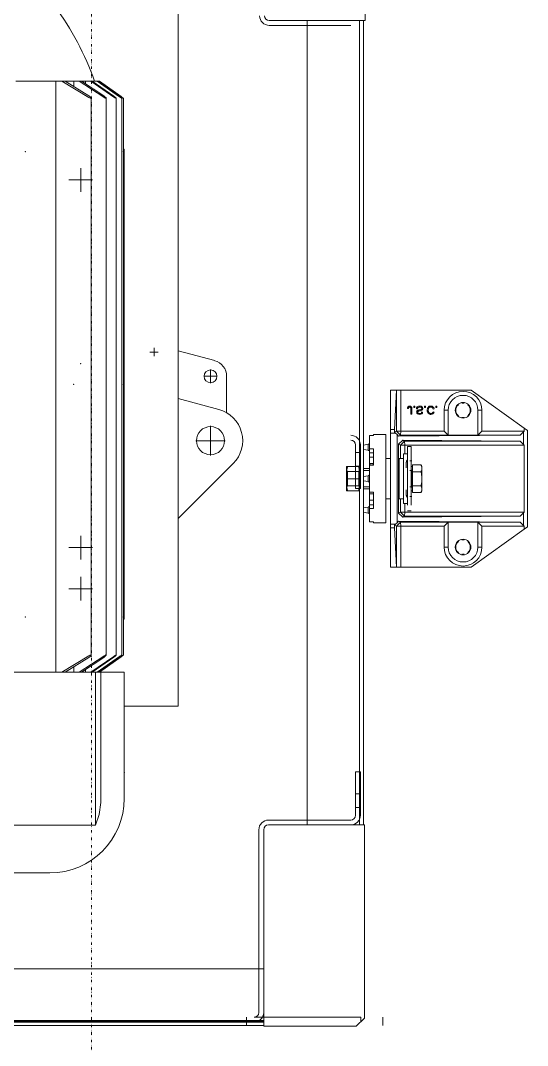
# Model space of a CAD drawing. Extents: x -181672 to 290600, y -29000 to 395522.
# Drawn here: x 8912 to 9541, y 39800 to 41073 of the extents above; entities that cross this region are included whole.
import ezdxf

# ---------------------------------------------------------------- set-up
doc = ezdxf.new("R2010")
doc.units = 0
doc.header["$LTSCALE"] = 10
doc.linetypes.add('H12PL2$0$JJP_三點線', pattern=[0.9, 0.3, -0.15, 0, -0.15, 0, -0.15, 0, -0.15])
doc.layers.add('H12PL2$0$S-GRID', color=252, linetype='Continuous')
doc.layers.add('XFM7Q20PCW-200K$0$PCW EQ', color=22, linetype='Continuous', lineweight=9)

# ---------------------------------------------------------------- blocks, each defined once
blk = doc.blocks.new('H12PL2')
at = {"layer": 'H12PL2$0$S-GRID', "linetype": 'H12PL2$0$JJP_三點線', "lineweight": 0}
blk.add_line((9000, 128250), (9000, -28000), dxfattribs=at)
blk = doc.blocks.new('XFM7Q20PCW-200K$0$PCW-防震基座-更新後 - PCW-防震基座-更新後-V1242-CUB_L40')
at = {"extrusion": (0, 0, -1)}
for p, q in [((-2437.7, -343.4), (-2437.7, 616.6)), ((-2433.7, 616.6), (-2433.7, -343.4)), ((-2432.7, -343.4), (-2432.7, 616.6)), ((-2431.7, -343.4), (-2431.7, 616.6)), ((-2367.7, 616.6), (-2367.7, -343.4)), ((-2433.7, -321.9), (-2437.7, -321.9)), ((-2188.7, -397.4), (-1189.5, -397.4)), ((-1189.5, -462.4), (-2188.7, -462.4)), ((-2188.7, -467.4), (-1189.5, -467.4)), ((-2437.7, -491.5), (-2433.7, -491.5))]:
    blk.add_line(p, q, dxfattribs=at)
for p, q in [((-2427.7, -321.9), (-2433.7, -321.9)), ((-2438.7, -343.4), (-2194.7, -343.4)), ((-2438.7, -343.4), (-2438.7, -458.4)), ((-2427.7, -464), (-2427.7, -331.4)), ((-2194.7, -337.4), (-2421.7, -337.4)), ((-2408.7, -343.4), (-2408.7, -343.4)), ((-2399.7, -343.4), (-2399.7, -343.4)), ((-2188.7, -349.4), (-2188.7, -468.4)), ((-2182.7, -451.4), (-2182.7, -349.4)), ((-1195.5, -451.4), (-1195.5, -350.4)), ((-1189.5, -469.4), (-1189.5, -350.4)), ((-2122.7, -457.4), (-2176.7, -457.4)), ((-2167.2, -463.4), (-2167.2, -457.4)), ((-2150.2, -457.4), (-2150.2, -463.4)), ((-2122.7, -463.4), (-2122.7, -457.4)), ((-1773.6, -446.4), (-1743.6, -446.4)), ((-1773.6, -447.7), (-1773.6, -461.1)), ((-1770.7, -457.4), (-1770.7, -463.4)), ((-1770.7, -457.4), (-1716.7, -457.4)), ((-1767.3, -447.3), (-1768.6, -446.4)), ((-1767.3, -461.5), (-1767.3, -447.3)), ((-1767.3, -447.3), (-1749.8, -447.3)), ((-1758.6, -447.7), (-1758.6, -461.1)), ((-1748.6, -446.4), (-1749.8, -447.3)), ((-1749.8, -447.3), (-1749.8, -461.5)), ((-1743.6, -447.7), (-1743.6, -461.1)), ((-1743.2, -463.4), (-1743.2, -457.4)), ((-1726.2, -457.4), (-1726.2, -463.4)), ((-2428.7, -468.4), (-2438.7, -458.4)), ((-2433.7, -464), (-2427.7, -464)), ((-2188.7, -468.4), (-2428.7, -468.4)), ((-2122.7, -463.4), (-2176.7, -463.4)), ((-2158.7, -463.4), (-2158.7, -463.4)), ((-1801.3, -473.2), (-1800.2, -467.4)), ((-1794.9, -467.4), (-1793.9, -473.2)), ((-1771.3, -474.9), (-1771.3, -467.4)), ((-1716.7, -463.4), (-1770.7, -463.4)), ((-1768.6, -462.4), (-1767.3, -461.5)), ((-1768, -462.4), (-1768.6, -462.4)), ((-1768.6, -474.9), (-1768.6, -467.4)), ((-1766.3, -462.4), (-1768, -462.4)), ((-1749.8, -461.5), (-1767.3, -461.5)), ((-1763.6, -462.4), (-1766.3, -462.4)), ((-1760.3, -462.4), (-1763.6, -462.4)), ((-1762.3, -473.2), (-1761.3, -467.4)), ((-1753.6, -462.4), (-1756.9, -462.4)), ((-1755.9, -467.4), (-1754.9, -473.2)), ((-1750.9, -462.4), (-1753.6, -462.4)), ((-1749.2, -462.4), (-1750.9, -462.4)), ((-1749.8, -461.5), (-1748.6, -462.4)), ((-1748.6, -462.4), (-1749.2, -462.4)), ((-1748.6, -467.4), (-1748.6, -474.9)), ((-1745.9, -467.4), (-1745.9, -474.9)), ((-1723.3, -473.2), (-1722.3, -467.4)), ((-1716.9, -467.4), (-1715.9, -473.2)), ((-939.5, -469.4), (-1189.5, -469.4)), ((-1813.6, -494.9), (-1813.6, -479.9)), ((-1812.3, -479.9), (-1813.6, -479.9)), ((-1812.3, -474.9), (-1812.3, -479.9)), ((-1812.3, -474.9), (-1785.5, -474.9)), ((-1801.3, -473.2), (-1793.9, -473.2)), ((-1795.5, -479.9), (-1795.5, -474.9)), ((-1775.4, -479.9), (-1795.5, -479.9)), ((-1790.9, -479.9), (-1790.9, -474.9)), ((-1785.5, -474.9), (-1731.7, -474.9)), ((-1785.5, -474.9), (-1785.5, -479.9)), ((-1777.5, -479.9), (-1777.5, -474.9)), ((-1775.4, -474.9), (-1775.4, -479.9)), ((-1762.3, -473.2), (-1754.9, -473.2)), ((-1741.8, -479.9), (-1741.8, -474.9)), ((-1721.6, -479.9), (-1741.8, -479.9)), ((-1740.1, -476.7), (-1740.1, -474.9)), ((-1740.1, -479.9), (-1740.1, -478.1)), ((-1739.7, -474.9), (-1739.7, -479.9)), ((-1731.7, -474.9), (-1731.7, -479.9)), ((-1731.7, -474.9), (-1726.3, -474.9)), ((-1726.3, -479.9), (-1726.3, -474.9)), ((-1704.8, -474.9), (-1726.3, -474.9)), ((-1715.9, -473.2), (-1723.3, -473.2)), ((-1721.6, -474.9), (-1721.6, -479.9)), ((-1704.8, -474.9), (-1704.8, -479.9)), ((-1703.6, -479.9), (-1704.8, -479.9)), ((-1703.6, -479.9), (-1703.6, -494.9)), ((-2433.7, -491.5), (-2427.7, -491.5)), ((-1813.6, -494.9), (-1703.6, -494.9)), ((-1783.6, -494.9), (-1783.6, -500.9)), ((-1733.6, -500.9), (-1733.6, -494.9)), ((-1868.6, -500.9), (-1868.6, -508.4)), ((-1868.6, -500.9), (-1819.8, -500.9)), ((-1868.6, -508.4), (-1819.8, -505.9)), ((-1817.6, -508.4), (-1868.6, -508.4)), ((-1868.6, -508.4), (-1868.6, -508.4)), ((-1868.6, -508.4), (-1868.6, -513.5)), ((-1819.8, -500.9), (-1819.8, -505.9)), ((-1819.8, -500.9), (-1817.9, -500.9)), ((-1817.9, -500.9), (-1815, -500.9)), ((-1816.3, -505.9), (-1817.6, -508.4)), ((-1812.6, -513.4), (-1817.6, -508.4)), ((-1817.6, -508.4), (-1817.6, -513.5)), ((-1815, -500.9), (-1815, -507.1)), ((-1815, -500.9), (-1702.2, -500.9)), ((-1815, -507.1), (-1813.3, -508.9)), ((-1811.3, -510.9), (-1813.3, -508.9)), ((-1813.3, -508.9), (-1703.9, -508.9)), ((-1703.9, -508.9), (-1705.8, -510.9)), ((-1699.6, -508.4), (-1704.6, -513.4)), ((-1703.9, -508.9), (-1702.2, -507.1)), ((-1702.2, -500.9), (-1699.3, -500.9)), ((-1702.2, -507.1), (-1702.2, -500.9)), ((-1699.6, -508.4), (-1700.9, -505.9)), ((-1648.6, -508.4), (-1699.6, -508.4)), ((-1699.5, -513.5), (-1699.6, -508.4)), ((-1699.3, -500.9), (-1697.4, -500.9)), ((-1697.4, -505.9), (-1697.4, -500.9)), ((-1697.4, -500.9), (-1648.6, -500.9)), ((-1697.4, -505.9), (-1648.6, -508.4)), ((-1648.6, -508.4), (-1648.6, -500.9)), ((-1648.6, -513.5), (-1648.6, -508.4)), ((-1648.6, -508.4), (-1648.6, -508.4)), ((-1868.6, -513.5), (-1868.6, -600.9)), ((-1868.6, -513.5), (-1817.6, -513.5)), ((-1817.6, -513.5), (-1812.6, -513.4)), ((-1817.6, -513.5), (-1817.6, -567.4)), ((-1812.6, -661.7), (-1811.3, -510.9)), ((-1812.6, -513.4), (-1811.3, -510.9)), ((-1812.6, -572.4), (-1812.6, -513.4)), ((-1801.4, -510.9), (-1806.3, -516)), ((-1806.3, -516), (-1805.1, -661.7)), ((-1806.3, -516), (-1805.1, -518.4)), ((-1800.1, -513.4), (-1805.1, -518.4)), ((-1805.1, -518.4), (-1805.1, -661.7)), ((-1805.1, -518.4), (-1800.1, -518.5)), ((-1800.1, -513.4), (-1801.4, -510.9)), ((-1801.4, -510.9), (-1715.8, -510.9)), ((-1783.6, -513.4), (-1800.1, -513.4)), ((-1800.1, -518.5), (-1800.1, -513.4)), ((-1800.1, -666.9), (-1800.1, -518.5)), ((-1800.1, -518.5), (-1789.6, -518.5)), ((-1798.6, -526.4), (-1798.6, -521.9)), ((-1791.7, -521.9), (-1718.6, -521.9)), ((-1789.6, -516.9), (-1789.6, -521.9)), ((-1789.6, -516.9), (-1727.6, -516.9)), ((-1784.2, -512), (-1784.2, -512.1)), ((-1783.6, -511.8), (-1783.6, -516.9)), ((-1781.9, -521.8), (-1782.1, -521.9)), ((-1781.8, -521.6), (-1781.9, -521.8)), ((-1781.6, -521.5), (-1781.8, -521.6)), ((-1781.5, -521.4), (-1781.6, -521.5)), ((-1781.3, -521.3), (-1781.5, -521.4)), ((-1781.1, -521.2), (-1781.3, -521.3)), ((-1781, -521.1), (-1781.1, -521.2)), ((-1780.8, -521), (-1781, -521.1)), ((-1780.6, -520.9), (-1780.8, -521)), ((-1780.4, -520.8), (-1780.6, -520.9)), ((-1780.2, -520.7), (-1780.4, -520.8)), ((-1780.1, -520.6), (-1780.2, -520.7)), ((-1779.9, -520.6), (-1780.1, -520.6)), ((-1779.7, -520.5), (-1779.9, -520.6)), ((-1779.5, -520.5), (-1779.7, -520.5)), ((-1779.3, -520.5), (-1779.5, -520.5)), ((-1779.1, -520.4), (-1779.3, -520.5)), ((-1778.9, -520.4), (-1779.1, -520.4)), ((-1778.7, -520.4), (-1778.9, -520.4)), ((-1777.7, -520.4), (-1778.5, -520.4)), ((-1777.5, -520.4), (-1777.7, -520.4)), ((-1777.5, -520.4), (-1777.2, -520.4)), ((-1777.2, -520.4), (-1776.9, -520.4)), ((-1776.9, -520.4), (-1776.6, -520.4)), ((-1776.6, -520.4), (-1776.2, -520.4)), ((-1776.2, -520.4), (-1775.9, -520.4)), ((-1775.9, -520.4), (-1775.4, -520.4)), ((-1775.4, -520.4), (-1775, -520.4)), ((-1775, -520.4), (-1774.5, -520.4)), ((-1774.5, -520.4), (-1774.1, -520.4)), ((-1774.1, -520.4), (-1773.5, -520.4)), ((-1773.5, -520.4), (-1773, -520.4)), ((-1773, -520.4), (-1772.5, -520.4)), ((-1745, -520.4), (-1744.5, -520.4)), ((-1744.5, -520.4), (-1743.9, -520.4)), ((-1743.9, -520.4), (-1743.4, -520.4)), ((-1743.4, -520.4), (-1742.9, -520.4)), ((-1742.9, -520.4), (-1742.4, -520.4)), ((-1742.4, -520.4), (-1742.1, -520.4)), ((-1742.1, -520.4), (-1741.7, -520.4)), ((-1741.7, -520.4), (-1741.3, -520.4)), ((-1741.3, -520.4), (-1740.9, -520.4)), ((-1740.9, -520.4), (-1740.5, -520.4)), ((-1740.5, -520.4), (-1740.2, -520.4)), ((-1740.2, -520.4), (-1739.9, -520.4)), ((-1739.9, -520.4), (-1738.8, -520.4)), ((-1738.8, -520.4), (-1738.7, -520.4)), ((-1738.3, -520.4), (-1738.5, -520.4)), ((-1738.1, -520.4), (-1738.3, -520.4)), ((-1737.9, -520.5), (-1738.1, -520.4)), ((-1737.7, -520.5), (-1737.9, -520.5)), ((-1737.5, -520.5), (-1737.7, -520.5)), ((-1737.3, -520.6), (-1737.5, -520.5)), ((-1737.1, -520.6), (-1737.3, -520.6)), ((-1737, -520.7), (-1737.1, -520.6)), ((-1736.8, -520.8), (-1737, -520.7)), ((-1736.6, -520.9), (-1736.8, -520.8)), ((-1736.4, -520.9), (-1736.6, -520.9)), ((-1736.2, -521), (-1736.4, -520.9)), ((-1736.1, -521.1), (-1736.2, -521)), ((-1735.9, -521.3), (-1736.1, -521.1)), ((-1735.7, -521.4), (-1735.9, -521.3)), ((-1735.6, -521.5), (-1735.7, -521.4)), ((-1735.4, -521.6), (-1735.6, -521.5)), ((-1735.3, -521.8), (-1735.4, -521.6)), ((-1735.1, -521.9), (-1735.3, -521.8)), ((-1733.6, -516.9), (-1733.6, -511.8)), ((-1717, -513.4), (-1733.6, -513.4)), ((-1733, -512.1), (-1733, -512)), ((-1727.6, -516.9), (-1727.6, -521.9)), ((-1727.6, -518.5), (-1717.1, -518.5)), ((-1718.6, -521.9), (-1718.6, -526.4)), ((-1717, -513.4), (-1717.1, -518.5)), ((-1717.1, -518.5), (-1712, -518.4)), ((-1717.1, -518.5), (-1717.1, -666.9)), ((-1715.8, -510.9), (-1717, -513.4)), ((-1712, -518.4), (-1717, -513.4)), ((-1710.8, -516), (-1715.8, -510.9)), ((-1712, -518.4), (-1710.8, -516)), ((-1710.8, -516), (-1712, -661.7)), ((-1712, -661.7), (-1712, -518.4)), ((-1705.8, -510.9), (-1704.6, -661.7)), ((-1705.8, -510.9), (-1704.6, -513.4)), ((-1704.6, -513.4), (-1704.6, -572.4)), ((-1704.6, -513.4), (-1699.5, -513.5)), ((-1699.5, -567.4), (-1699.5, -513.5)), ((-1699.5, -513.5), (-1648.6, -513.5)), ((-1671.5, -521.9), (-1671.6, -523.1)), ((-1648.6, -600.9), (-1648.6, -513.5)), ((-1718.6, -526.4), (-1791.7, -526.4)), ((-1780.8, -527.4), (-1780.8, -524.9)), ((-1771.6, -528.2), (-1775.9, -528.2)), ((-1775.9, -528.2), (-1775.9, -538.6)), ((-1773.6, -528.2), (-1773.6, -527.4)), ((-1758.6, -528.2), (-1771.6, -528.2)), ((-1769.3, -527.4), (-1769.4, -527.4)), ((-1769.4, -527.4), (-1769.4, -527.4)), ((-1769.2, -527.4), (-1769.3, -527.4)), ((-1769.3, -527.4), (-1769.3, -527.4)), ((-1769.3, -527.4), (-1769.3, -527.4)), ((-1769.1, -527.4), (-1769.2, -527.4)), ((-1769.2, -527.4), (-1769.2, -527.4)), ((-1769.2, -527.4), (-1769.2, -527.4)), ((-1769, -527.3), (-1769.1, -527.3)), ((-1769.1, -527.3), (-1769.1, -527.3)), ((-1769.1, -527.3), (-1769.1, -527.4)), ((-1768.9, -527.2), (-1769, -527.3)), ((-1769, -527.3), (-1769, -527.3)), ((-1769, -527.3), (-1769, -527.3)), ((-1769, -527.3), (-1769, -527.3)), ((-1768.9, -527.4), (-1768.9, -524.9)), ((-1768.8, -527.2), (-1768.9, -527.2)), ((-1768.9, -527.2), (-1768.9, -527.2)), ((-1768.9, -527.2), (-1768.9, -527.2)), ((-1768.9, -527.2), (-1768.9, -527.2)), ((-1768.8, -527.1), (-1768.8, -527.2)), ((-1767.9, -527.4), (-1758.6, -527.4)), ((-1767.3, -528.2), (-1767.3, -538.6)), ((-1749.2, -527.4), (-1758.6, -527.4)), ((-1745.6, -528.2), (-1758.6, -528.2)), ((-1749.9, -528.2), (-1749.9, -538.6)), ((-1748.4, -527.2), (-1748.4, -527.1)), ((-1748.3, -527.2), (-1748.4, -527.2)), ((-1748.3, -524.9), (-1748.3, -527.4)), ((-1748.2, -527.3), (-1748.3, -527.2)), ((-1748.3, -527.2), (-1748.3, -527.2)), ((-1748.3, -527.2), (-1748.3, -527.2)), ((-1748.3, -527.2), (-1748.3, -527.2)), ((-1748.1, -527.3), (-1748.2, -527.3)), ((-1748.2, -527.3), (-1748.2, -527.3)), ((-1748.2, -527.3), (-1748.2, -527.3)), ((-1748.2, -527.3), (-1748.2, -527.3)), ((-1748, -527.4), (-1748.1, -527.3)), ((-1748.1, -527.3), (-1748.1, -527.3)), ((-1748.1, -527.3), (-1748.1, -527.3)), ((-1747.9, -527.4), (-1748, -527.4)), ((-1748, -527.4), (-1748, -527.4)), ((-1748, -527.4), (-1748, -527.4)), ((-1747.8, -527.4), (-1747.9, -527.4)), ((-1747.9, -527.4), (-1747.9, -527.4)), ((-1747.9, -527.4), (-1747.9, -527.4)), ((-1747.9, -527.4), (-1747.9, -527.4)), ((-1741.3, -528.2), (-1745.6, -528.2)), ((-1743.6, -527.4), (-1743.6, -528.2)), ((-1741.3, -528.2), (-1741.3, -538.6)), ((-1736.4, -524.9), (-1736.4, -527.4)), ((-1678.6, -526), (-1678.6, -527.4)), ((-1678.6, -526), (-1671.7, -526)), ((-1678.6, -527.4), (-1671.8, -527.4)), ((-1671.9, -534.2), (-1671.8, -533)), ((-1670, -529.7), (-1670, -531.1)), ((-1668.6, -529.7), (-1670, -529.7)), ((-1670, -531.1), (-1668.6, -531.1)), ((-1668.6, -531.1), (-1668.6, -529.7)), ((-1773.6, -539.9), (-1775.9, -538.6)), ((-1771.6, -539.9), (-1758.6, -539.9)), ((-1745.6, -539.9), (-1758.6, -539.9)), ((-1745.6, -539.9), (-1745.6, -539.9)), ((-1741.3, -538.6), (-1743.6, -539.9)), ((-1675.7, -539.4), (-1675.8, -540.6)), ((-1668.6, -542.9), (-1670, -542.9)), ((-1670, -542.9), (-1670, -544.3)), ((-1670, -544.3), (-1668.6, -544.3)), ((-1668.6, -544.3), (-1668.6, -542.9)), ((-1675.9, -554.9), (-1675.6, -553.7)), ((-1672.1, -553.8), (-1671.8, -555.1)), ((-1668.6, -556.9), (-1670, -556.9)), ((-1670, -556.9), (-1670, -558.3)), ((-1670, -558.3), (-1668.6, -558.3)), ((-1668.6, -558.3), (-1668.6, -556.9)), ((-1817.6, -567.4), (-1843.6, -567.4)), ((-1812.6, -572.4), (-1843.6, -572.4)), ((-1812.6, -572.4), (-1817.6, -567.4)), ((-1812.6, -609.4), (-1812.6, -572.4)), ((-1704.6, -572.4), (-1699.5, -567.4)), ((-1704.6, -572.4), (-1673.6, -572.4)), ((-1704.6, -609.4), (-1704.6, -572.4)), ((-1673.6, -567.4), (-1699.5, -567.4)), ((-1821.4, -666.9), (-1868.6, -600.9)), ((-1843.6, -609.4), (-1812.6, -609.4)), ((-1812.6, -609.4), (-1817.6, -614.4)), ((-1812.6, -661.7), (-1812.6, -609.4)), ((-1673.6, -609.4), (-1704.6, -609.4)), ((-1704.6, -609.4), (-1704.6, -661.7)), ((-1704.6, -609.4), (-1699.5, -614.4)), ((-1648.6, -600.9), (-1695.7, -666.9)), ((-1843.6, -614.4), (-1817.6, -614.4)), ((-1817.6, -614.4), (-1817.6, -666.9)), ((-1699.5, -666.9), (-1699.5, -614.4)), ((-1699.5, -614.4), (-1673.6, -614.4)), ((-1816.6, -665.9), (-1812.6, -661.7)), ((-1805.1, -661.7), (-1801.1, -665.9)), ((-1716.1, -665.9), (-1712, -661.7)), ((-1704.6, -661.7), (-1700.6, -665.9)), ((-1817.6, -666.9), (-1821.4, -666.9)), ((-1821.4, -666.9), (-1818.6, -670.9)), ((-1818.6, -670.9), (-1698.6, -670.9)), ((-1816.6, -665.9), (-1817.6, -666.9)), ((-1801.1, -665.9), (-1816.6, -665.9)), ((-1800.1, -666.9), (-1801.1, -665.9)), ((-1717.1, -666.9), (-1800.1, -666.9)), ((-1716.1, -665.9), (-1717.1, -666.9)), ((-1700.6, -665.9), (-1716.1, -665.9)), ((-1699.5, -666.9), (-1700.6, -665.9)), ((-1695.7, -666.9), (-1699.5, -666.9)), ((-1695.7, -666.9), (-1698.6, -670.9))]:
    blk.add_line(p, q)
at = {"flags": 128}
for points in [[(-1802.8, -474.8), (-1802.9, -474.9)], [(-1801.9, -474.4), (-1802, -474.5), (-1802.1, -474.5), (-1802.1, -474.5), (-1802.2, -474.6), (-1802.3, -474.6), (-1802.3, -474.7), (-1802.4, -474.7), (-1802.5, -474.7), (-1802.5, -474.8), (-1802.6, -474.8), (-1802.7, -474.8), (-1802.8, -474.8)], [(-1802.2, -474.6), (-1802.3, -474.6), (-1802.3, -474.7)], [(-1801.4, -473.7), (-1801.4, -473.8), (-1801.5, -473.8), (-1801.5, -473.9), (-1801.6, -474), (-1801.6, -474), (-1801.7, -474.1), (-1801.7, -474.2), (-1801.8, -474.2), (-1801.8, -474.3), (-1801.9, -474.3), (-1801.9, -474.4)], [(-1801.3, -473.3), (-1801.3, -473.4), (-1801.3, -473.5), (-1801.4, -473.6), (-1801.4, -473.6), (-1801.4, -473.7)], [(-1801.3, -473.5), (-1801.4, -473.6), (-1801.4, -473.6)], [(-1801.3, -473.2), (-1801.3, -473.3)], [(-1793.7, -473.7), (-1793.7, -473.6), (-1793.8, -473.5), (-1793.8, -473.5), (-1793.8, -473.4), (-1793.8, -473.3), (-1793.9, -473.2)], [(-1793.5, -474.1), (-1793.5, -474), (-1793.6, -474), (-1793.6, -473.9), (-1793.6, -473.8), (-1793.7, -473.8), (-1793.7, -473.7)], [(-1793, -474.5), (-1793.1, -474.5), (-1793.1, -474.4), (-1793.2, -474.4), (-1793.3, -474.3), (-1793.3, -474.3), (-1793.4, -474.2), (-1793.4, -474.2), (-1793.5, -474.1)], [(-1792.7, -474.7), (-1792.7, -474.7), (-1792.8, -474.7), (-1792.9, -474.6), (-1792.9, -474.6), (-1793, -474.5)], [(-1792.4, -474.8), (-1792.4, -474.8), (-1792.5, -474.8), (-1792.6, -474.8), (-1792.7, -474.7)], [(-1762.3, -473.2), (-1762.3, -473.3), (-1762.3, -473.4), (-1762.4, -473.5), (-1762.4, -473.6), (-1762.4, -473.6), (-1762.4, -473.7), (-1762.5, -473.8), (-1762.5, -473.8), (-1762.5, -473.9), (-1762.6, -474), (-1762.6, -474), (-1762.7, -474.1), (-1762.7, -474.2), (-1762.8, -474.2), (-1762.8, -474.3), (-1762.9, -474.3), (-1763, -474.4), (-1763, -474.5), (-1763.1, -474.5), (-1763.1, -474.5), (-1763.2, -474.6), (-1763.3, -474.6), (-1763.4, -474.7), (-1763.4, -474.7), (-1763.5, -474.7), (-1763.6, -474.8), (-1763.6, -474.8), (-1763.7, -474.8), (-1763.8, -474.8), (-1763.9, -474.9), (-1764, -474.9)], [(-1753.2, -474.9), (-1753.3, -474.9), (-1753.4, -474.8), (-1753.5, -474.8), (-1753.5, -474.8), (-1753.6, -474.8), (-1753.7, -474.7), (-1753.8, -474.7), (-1753.8, -474.7), (-1753.9, -474.6), (-1754, -474.6), (-1754, -474.5), (-1754.1, -474.5), (-1754.2, -474.4), (-1754.2, -474.4), (-1754.3, -474.3), (-1754.3, -474.3), (-1754.4, -474.2), (-1754.5, -474.2), (-1754.5, -474.1), (-1754.6, -474), (-1754.6, -474), (-1754.6, -473.9), (-1754.7, -473.8), (-1754.7, -473.8), (-1754.7, -473.7), (-1754.8, -473.6), (-1754.8, -473.5), (-1754.8, -473.5), (-1754.9, -473.4), (-1754.9, -473.3), (-1754.9, -473.2)], [(-1724, -474.4), (-1724, -474.5), (-1724.1, -474.5), (-1724.2, -474.5), (-1724.2, -474.6), (-1724.3, -474.6), (-1724.4, -474.7), (-1724.5, -474.7), (-1724.5, -474.7), (-1724.6, -474.8), (-1724.7, -474.8), (-1724.8, -474.8)], [(-1724.8, -474.8), (-1724.8, -474.8)], [(-1723.3, -473.2), (-1723.3, -473.3), (-1723.4, -473.4), (-1723.4, -473.5), (-1723.4, -473.6), (-1723.4, -473.6), (-1723.5, -473.7), (-1723.5, -473.8), (-1723.5, -473.8), (-1723.6, -473.9), (-1723.6, -474), (-1723.7, -474), (-1723.7, -474.1), (-1723.8, -474.2), (-1723.8, -474.2), (-1723.9, -474.3), (-1723.9, -474.3), (-1724, -474.4)], [(-1715.9, -473.3), (-1715.9, -473.2)], [(-1715.8, -473.7), (-1715.8, -473.6), (-1715.8, -473.5), (-1715.9, -473.5), (-1715.9, -473.4), (-1715.9, -473.3)], [(-1715.6, -474), (-1715.7, -473.9), (-1715.7, -473.8), (-1715.7, -473.8), (-1715.8, -473.7)], [(-1715.5, -474.1), (-1715.6, -474), (-1715.6, -474)], [(-1715.5, -474.2), (-1715.5, -474.1)], [(-1715.4, -474.2), (-1715.5, -474.2)], [(-1715.2, -474.4), (-1715.3, -474.4), (-1715.3, -474.3), (-1715.4, -474.3), (-1715.4, -474.2)], [(-1714.6, -474.8), (-1714.7, -474.7), (-1714.8, -474.7), (-1714.9, -474.7), (-1714.9, -474.6), (-1715, -474.6), (-1715.1, -474.5), (-1715.1, -474.5), (-1715.2, -474.4)], [(-1714.3, -474.9), (-1714.3, -474.9), (-1714.4, -474.8), (-1714.5, -474.8), (-1714.6, -474.8), (-1714.6, -474.8)], [(-1819.8, -505.9), (-1819, -505.9), (-1817.9, -505.9)], [(-1816.3, -505.9), (-1817.2, -505.9), (-1817.9, -505.9)], [(-1815, -507.1), (-1815.7, -506.5), (-1816.3, -505.9)], [(-1700.9, -505.9), (-1701.5, -506.5), (-1702.2, -507.1)], [(-1699.3, -505.9), (-1700, -505.9), (-1700.9, -505.9)], [(-1699.3, -505.9), (-1698.2, -505.9), (-1697.4, -505.9)], [(-1843.6, -567.4), (-1843.6, -572.4)], [(-1673.6, -567.4), (-1673.6, -572.4)], [(-1843.6, -614.4), (-1843.6, -609.4)], [(-1673.6, -614.4), (-1673.6, -609.4)]]:
    blk.add_lwpolyline(points, dxfattribs=at)
for centre, radius, start, end in [((-2421.7, -331.4), 12, 180, 270), ((-2421.7, -331.4), 6, 180, 270), ((-2194.7, -349.4), 12, 0, 90), ((-2194.7, -349.4), 6, 0, 90), ((-1183.5, -350.4), 12, 90, 180), ((-1183.5, -350.4), 6, 90, 180), ((-2176.7, -451.4), 12, 180, 270), ((-2176.7, -451.4), 6, 180, 270), ((-1716.7, -451.4), 6, 270, 0), ((-1716.7, -451.4), 12, 270, 0), ((-1843.6, -590.9), 23.5, 90, 270), ((-1843.6, -590.9), 18.5, 90, 270), ((-1673.6, -590.9), 23.5, 270, 90), ((-1673.6, -590.9), 18.5, 270, 90), ((-1843.6, -590.9), 9.73, 0, 180), ((-1843.6, -590.9), 9, 40, 140), ((-1673.6, -590.9), 9.73, 0, 180), ((-1673.6, -590.9), 9, 40, 140), ((-1843.6, -590.9), 9.73, 180, 0), ((-1843.6, -590.9), 9, 170.5088, 180), ((-1843.6, -590.9), 9, 180, 189.5001), ((-1843.6, -590.9), 9, 220, 320), ((-1843.6, -590.9), 9, 0, 9.5001), ((-1843.6, -590.9), 9, 350.5088, 0), ((-1673.6, -590.9), 9.73, 180, 0), ((-1673.6, -590.9), 9, 170.5088, 180), ((-1673.6, -590.9), 9, 180, 189.5001), ((-1673.6, -590.9), 9, 220, 320), ((-1673.6, -590.9), 9, 0, 9.5001), ((-1673.6, -590.9), 9, 350.5088, 0)]:
    blk.add_arc(centre, radius, start, end)
for points in [[(-1773.6, -446.4), (-1773.6, -446.4), (-1773.6, -446.7), (-1773.6, -447.3), (-1773.6, -447.7)], [(-1773.6, -447.7), (-1772.4, -447.3), (-1769.9, -446.7), (-1767.4, -446.4), (-1766.1, -446.4)], [(-1766.1, -446.4), (-1764.8, -446.4), (-1762.3, -446.6), (-1759.8, -447.3), (-1758.6, -447.7)], [(-1758.6, -447.7), (-1757.4, -447.3), (-1754.9, -446.7), (-1752.4, -446.4), (-1751.1, -446.4)], [(-1751.1, -446.4), (-1749.8, -446.4), (-1747.3, -446.6), (-1744.8, -447.3), (-1743.6, -447.7)], [(-1743.6, -447.7), (-1743.6, -447.3), (-1743.6, -446.7), (-1743.6, -446.4), (-1743.6, -446.4)], [(-1773.6, -461.1), (-1773.6, -461.5), (-1773.6, -462.1), (-1773.6, -462.4), (-1773.6, -462.4)], [(-1766.1, -462.4), (-1767.4, -462.4), (-1769.9, -462.1), (-1772.4, -461.5), (-1773.6, -461.1)], [(-1766.1, -462.4), (-1764.8, -462.4), (-1762.3, -462.1), (-1759.8, -461.5), (-1758.6, -461.1)], [(-1751.1, -462.4), (-1752.4, -462.4), (-1754.9, -462.1), (-1757.4, -461.5), (-1758.6, -461.1)], [(-1743.6, -461.1), (-1744.8, -461.5), (-1747.3, -462.1), (-1749.8, -462.4), (-1751.1, -462.4)], [(-1743.6, -461.1), (-1743.6, -461.5), (-1743.6, -462.1), (-1743.6, -462.4), (-1743.6, -462.4)], [(-1784.2, -512.1), (-1784.2, -512.1), (-1784.1, -512.1), (-1783.9, -512.1)], [(-1733.2, -512.1), (-1733.1, -512.1), (-1733, -512.1), (-1733, -512.1)], [(-1668.4, -524.6), (-1668.4, -523.7), (-1668.9, -522.3), (-1670.4, -521.9), (-1671.5, -521.9)], [(-1671.5, -521.9), (-1670.4, -521.9), (-1668.9, -522.3), (-1668.4, -523.7), (-1668.4, -524.6)], [(-1676, -533.4), (-1676.8, -533.4), (-1678.1, -534), (-1678.9, -535.9), (-1678.8, -536.9)], [(-1678.8, -536.9), (-1678.8, -535.8), (-1678.3, -534.1), (-1676.7, -533.3), (-1676, -533.4)], [(-1677.6, -537), (-1677.6, -536.3), (-1677.3, -535.2), (-1676.6, -534.6), (-1676.1, -534.6)], [(-1676.1, -534.6), (-1676.6, -534.6), (-1677.3, -535.1), (-1677.6, -536.4), (-1677.6, -537)], [(-1674.5, -537), (-1674.7, -536.1), (-1675.1, -534.8), (-1675.6, -534.8), (-1676.1, -534.6)], [(-1676, -533.4), (-1675.3, -533.4), (-1674.2, -533.9), (-1673.2, -536.1), (-1672.7, -540.6), (-1672, -539.6), (-1671.3, -539.7)], [(-1671.9, -534.2), (-1671.1, -534.3), (-1670, -534.9), (-1669.7, -536.5), (-1669.6, -537.2)], [(-1669.6, -537.2), (-1669.6, -536.4), (-1670, -535.1), (-1671.1, -534.2), (-1671.9, -534.2)], [(-1671.8, -527.4), (-1670.6, -527.4), (-1668.8, -526.9), (-1668.5, -525.4), (-1668.4, -524.6)], [(-1668.4, -524.6), (-1668.4, -525.4), (-1668.9, -526.8), (-1670.5, -527.4), (-1671.8, -527.4)], [(-1668.4, -537.3), (-1668.4, -535.9), (-1669.1, -533.7), (-1670.9, -533), (-1671.8, -533)], [(-1671.8, -533), (-1670.8, -533), (-1669.2, -533.8), (-1668.3, -535.8), (-1668.4, -537.3)], [(-1671.7, -526), (-1671.3, -526), (-1670.6, -526), (-1670, -525.8), (-1669.6, -525), (-1669.6, -524.6)], [(-1671.6, -523.1), (-1671, -523.1), (-1670, -523.3), (-1669.6, -524.1), (-1669.6, -524.6)], [(-1669.6, -524.6), (-1669.6, -524.1), (-1670, -523.3), (-1671, -523.1), (-1671.6, -523.1)], [(-1771.6, -539.9), (-1772.3, -539.9), (-1773.8, -539.6), (-1775.2, -539), (-1775.9, -538.6)], [(-1771.6, -539.9), (-1770.9, -539.9), (-1769.4, -539.6), (-1768, -539), (-1767.3, -538.6)], [(-1769.4, -539.5), (-1770.1, -539.8), (-1770.8, -539.9), (-1771.6, -539.9)], [(-1767.3, -538.6), (-1768, -539), (-1768.7, -539.3), (-1769.4, -539.5)], [(-1758.6, -539.9), (-1760, -539.9), (-1762.9, -539.6), (-1765.8, -539), (-1767.3, -538.6)], [(-1758.6, -539.9), (-1757.1, -539.9), (-1754.2, -539.6), (-1751.4, -539), (-1749.9, -538.6)], [(-1754.2, -539.5), (-1755.7, -539.8), (-1757.1, -539.9), (-1758.6, -539.9)], [(-1749.9, -538.6), (-1751.3, -539), (-1752.8, -539.3), (-1754.2, -539.5)], [(-1745.6, -539.9), (-1746.3, -539.9), (-1747.8, -539.6), (-1749.2, -539), (-1749.9, -538.6)], [(-1741.3, -538.6), (-1742, -539), (-1743.4, -539.6), (-1744.9, -539.9), (-1745.6, -539.9)], [(-1673.7, -546.3), (-1675.3, -546.3), (-1677.8, -547.2), (-1678.9, -549.8), (-1678.8, -551)], [(-1678.8, -536.9), (-1678.8, -538), (-1678.3, -539.8), (-1676.7, -540.7), (-1675.8, -540.6)], [(-1675.8, -540.6), (-1676.7, -540.6), (-1678.2, -539.9), (-1678.8, -537.9), (-1678.8, -536.9)], [(-1678.8, -551), (-1678.8, -549.6), (-1677.9, -547.4), (-1675.2, -546.1), (-1673.7, -546.3)], [(-1675.7, -539.4), (-1676.3, -539.3), (-1677.3, -538.9), (-1677.6, -537.7), (-1677.6, -537)], [(-1677.6, -537), (-1677.6, -537.7), (-1677.3, -538.9), (-1676.3, -539.3), (-1675.7, -539.4)], [(-1671.4, -541), (-1672.1, -541), (-1673.2, -540.6), (-1674, -538.9), (-1674.2, -537.9), (-1674.5, -537)], [(-1668.4, -551), (-1668.4, -549.3), (-1669.5, -547), (-1672.5, -546.4), (-1673.7, -546.3)], [(-1673.7, -546.3), (-1672.2, -546.3), (-1669.8, -547), (-1668.1, -549.3), (-1668.4, -551)], [(-1672.3, -540.9), (-1672, -541), (-1671.7, -541), (-1671.4, -541)], [(-1671.3, -539.7), (-1671.6, -539.7), (-1671.9, -539.6), (-1672.1, -539.5)], [(-1671.4, -541), (-1670.6, -541), (-1669.1, -540.3), (-1668.3, -538.2), (-1668.4, -537.3)], [(-1668.4, -537.3), (-1668.4, -538.4), (-1669, -540.1), (-1670.7, -541.1), (-1671.4, -541)], [(-1669.6, -537.2), (-1669.6, -537.9), (-1669.9, -539.1), (-1670.8, -539.8), (-1671.3, -539.7)], [(-1671.3, -539.7), (-1670.8, -539.7), (-1670, -539.2), (-1669.6, -537.9), (-1669.6, -537.2)], [(-1678.8, -551), (-1678.8, -552), (-1678.3, -553.6), (-1676.8, -554.7), (-1675.9, -554.9)], [(-1675.9, -554.9), (-1676.8, -554.7), (-1678.3, -553.7), (-1678.8, -551.9), (-1678.8, -551)], [(-1673.7, -547.7), (-1674.9, -547.7), (-1676.8, -548.2), (-1677.8, -549.9), (-1677.6, -551)], [(-1675.6, -553.7), (-1676.2, -553.4), (-1677.3, -552.8), (-1677.6, -551.7), (-1677.6, -551)], [(-1677.6, -551), (-1677.6, -551.7), (-1677.3, -552.8), (-1676.2, -553.4), (-1675.6, -553.7)], [(-1674.6, -547.7), (-1674.3, -547.7), (-1674, -547.6), (-1673.7, -547.7)], [(-1669.6, -550.9), (-1669.6, -549.9), (-1670.2, -548.4), (-1672.3, -547.5), (-1673.7, -547.7)], [(-1673.7, -547.7), (-1672.3, -547.7), (-1670.2, -548.2), (-1669.6, -550), (-1669.6, -550.9)], [(-1669.6, -550.9), (-1669.6, -551.6), (-1670, -552.9), (-1671.3, -553.6), (-1672.1, -553.8)], [(-1672.1, -553.8), (-1671.3, -553.6), (-1670, -552.9), (-1669.6, -551.7), (-1669.6, -550.9)], [(-1671.8, -555.1), (-1670.7, -554.8), (-1669, -553.8), (-1668.4, -551.9), (-1668.4, -551)], [(-1668.4, -551), (-1668.4, -552), (-1669, -553.7), (-1670.6, -554.9), (-1671.8, -555.1)]]:
    blk.add_open_spline(points, degree=3)
for points, knots in [([(-1733, -512), (-1733, -511.9), (-1733.3, -511.9), (-1734.4, -511.8), (-1736.3, -511.7), (-1738.5, -511.7), (-1740.5, -511.6), (-1742.1, -511.6), (-1743.9, -511.6), (-1746.4, -511.6), (-1749.8, -511.5), (-1753.6, -511.5), (-1756.9, -511.5), (-1759.7, -511.5), (-1762.5, -511.5), (-1766.1, -511.5), (-1769.7, -511.6), (-1772.8, -511.6), (-1775.1, -511.6), (-1777.1, -511.6), (-1779.5, -511.7), (-1783, -511.8), (-1784.1, -511.9), (-1784.2, -512)], [0, 0, 0, 0, 0.055556, 0.111111, 0.166667, 0.222222, 0.25, 0.277778, 0.305556, 0.333333, 0.388889, 0.444444, 0.479167, 0.513889, 0.548611, 0.583333, 0.652778, 0.6875, 0.722222, 0.756944, 0.791667, 0.861111, 1, 1, 1, 1]), ([(-1672.7, -538.6), (-1672.8, -538.2), (-1673.1, -536.7), (-1674, -532.5), (-1675.3, -533.5), (-1676, -533.4)], [-2.790844, -2.790844, -2.790844, -2.790844, -2, -1, 0, 0, 0, 0]), ([(-1674.5, -537), (-1674.3, -537.9), (-1673.9, -539.2), (-1673.5, -540.1), (-1672.8, -540.6), (-1672.6, -540.7)], [-3, -3, -3, -3, -2, -1, -0.598184, -0.598184, -0.598184, -0.598184]), ([(-1672.1, -539.4), (-1672.3, -539.3), (-1672.5, -539.1), (-1672.6, -538.8), (-1672.6, -538.7)], [-3.4285714, -3.4285714, -3.4285714, -3.4285714, -3, -2.8571429, -2.8571429, -2.8571429, -2.8571429]), ([(-1677.6, -551), (-1677.6, -549.9), (-1677.1, -548.5), (-1675.5, -547.9), (-1674.8, -547.7)], [-2, -2, -2, -2, -1, -0.341854, -0.341854, -0.341854, -0.341854])]:
    blk.add_open_spline(points, degree=3, knots=knots)
blk = doc.blocks.new('XFM7Q20PCW-200K$0$A$C561449da')
for p, q in [((830, 269.3), (830, 2269.3)), ((689.5, 1045.9), (628.3, 1045.9)), ((678, 311.8), (678, 1045.9)), ((685.5, 1045.9), (718.9, 1025.6)), ((718.9, 1027.8), (689.5, 1045.9)), ((709.7, 1045.9), (689.7, 1045.9)), ((700.2, 1039.3), (700.2, 1045.9)), ((707, 1045.9), (737.4, 1025.9)), ((737.4, 1027.5), (709.7, 1045.9)), ((732.2, 1045.9), (710.1, 1045.9)), ((714.9, 1042.4), (714.9, 1045.9)), ((721.3, 1045.9), (749.9, 1026.2)), ((749.9, 1027.2), (723, 1045.9)), ((729.5, 1045.9), (756.9, 1026.4)), ((756.9, 1027), (730.3, 1045.9)), ((732.2, 1045.9), (759, 1026.7)), ((722, 332.8), (722, 1024.8)), ((740.5, 332.9), (740.5, 1024.7)), ((753, 333), (753, 1024.6)), ((760, 333.1), (760, 1024.5)), ((762.1, 333.1), (762.1, 1024.5)), ((763, 961.4), (762.1, 961.4)), ((763, 377.4), (763, 961.4)), ((709, 938), (709, 908.6)), ((694.3, 923.4), (723.7, 923.4)), ((800, 714.6), (800, 704.1)), ((794.8, 709.3), (805.2, 709.3)), ((875.2, 698.7), (830, 710.8)), ((870, 687.8), (870, 670.9)), ((861.6, 679.3), (878.4, 679.3)), ((890, 634), (890, 679.3)), ((880.4, 638), (830, 651.5)), ((870, 617.7), (870, 581)), ((851.6, 599.3), (888.4, 599.3)), ((830, 502.8), (898.3, 571.1)), ((709, 481), (709, 451.6)), ((694.3, 466.4), (723.7, 466.4)), ((709, 430), (709, 400.6)), ((694.3, 415.4), (723.7, 415.4)), ((762.1, 377.4), (763, 377.4)), ((718.9, 332), (685.5, 311.8)), ((737.4, 331.7), (707, 311.8)), ((749.9, 331.4), (721.3, 311.8)), ((756.9, 331.2), (729.5, 311.8)), ((689.5, 311.8), (718.9, 329.8)), ((700.2, 311.8), (700.2, 318.3)), ((709.7, 311.8), (737.4, 330.1)), ((723, 311.8), (749.9, 330.4)), ((730.3, 311.8), (756.9, 330.6)), ((759, 330.9), (732.2, 311.8)), ((763, 311.8), (147, 311.8)), ((714.9, 311.8), (714.9, 315.2)), ((727.1, 121.6), (727.1, 311.8)), ((733.9, 154.8), (733.9, 311.8)), ((763, 154.8), (763, 311.8)), ((763, 269.3), (830, 269.3)), ((585.6, 121.6), (727.1, 121.6)), ((670.6, 62.4), (239.4, 62.4))]:
    blk.add_line(p, q)
for points in [[(722, 1024.8), (721.9, 1025.1), (721.5, 1025.6), (720.8, 1026.3), (719.8, 1027.2), (718.9, 1027.8)], [(718.9, 1025.6), (719.9, 1025), (720.8, 1024.7), (721.4, 1024.5), (721.8, 1024.6), (722, 1024.8), (722, 1024.8)], [(740.5, 1024.7), (740.5, 1024.7), (740.4, 1025), (740, 1025.5), (739.3, 1026.1), (738.3, 1026.9), (737.4, 1027.5)], [(737.4, 1025.9), (738.5, 1025.2), (739.4, 1024.8), (740.1, 1024.5), (740.4, 1024.5), (740.5, 1024.7)], [(753, 1024.6), (752.9, 1024.6), (752.8, 1024.9), (752.4, 1025.3), (751.7, 1025.9), (750.7, 1026.6), (749.9, 1027.2)], [(749.9, 1026.2), (751.2, 1025.3), (752, 1024.8), (752.6, 1024.6), (752.9, 1024.5), (753, 1024.6)], [(760, 1024.5), (760, 1024.6), (759.8, 1024.8), (759.4, 1025.1), (758.7, 1025.7), (757.7, 1026.4), (756.9, 1027)], [(756.9, 1026.4), (758.2, 1025.6), (759.1, 1025), (759.6, 1024.7), (760, 1024.5), (760, 1024.5)], [(759, 1026.7), (760.2, 1025.8), (761.2, 1025.2), (761.7, 1024.8), (762, 1024.5), (762.1, 1024.5)], [(722, 332.8), (721.8, 333.1), (721.4, 333.1), (720.8, 332.9), (720, 332.6), (719.2, 332.2), (718.9, 332)], [(718.9, 329.8), (720.2, 330.7), (721.1, 331.5), (721.8, 332.4), (722, 332.8), (722, 332.8)], [(740.5, 332.9), (740.4, 333.1), (740.1, 333.1), (739.5, 332.9), (738.8, 332.6), (738, 332.1), (737.4, 331.7)], [(737.4, 330.1), (738.7, 331), (739.7, 331.9), (740.3, 332.5), (740.5, 332.9), (740.5, 332.9)], [(753, 333), (752.9, 333.1), (752.6, 333), (752.1, 332.8), (751.4, 332.4), (750.5, 331.9), (749.9, 331.4)], [(749.9, 330.4), (751.1, 331.3), (752.2, 332.1), (752.7, 332.7), (752.9, 333), (753, 333)], [(760, 333.1), (759.9, 333.1), (759.6, 332.9), (759.1, 332.6), (758.4, 332.2), (757.4, 331.5), (756.9, 331.2)], [(756.9, 330.6), (758.2, 331.6), (759.2, 332.4), (759.8, 332.8), (760, 333.1), (760, 333.1)], [(762.1, 333.1), (762, 333.1), (761.8, 332.9), (761.3, 332.6), (760.7, 332.1), (759.7, 331.4), (759, 330.9)], [(727.1, 121.6), (731.6, 135.1), (733.8, 149.7), (733.9, 154.8)]]:
    blk.add_lwpolyline(points)
for centre, radius in [((870, 679.3), 8), ((870, 599.3), 17.5)]:
    blk.add_circle(centre, radius)
for centre, radius, start, end in [((377.8, 922), 369.6, 19.5715, 36.0123), ((870, 679.3), 20, 0, 75), ((870, 599.3), 40, 315, 75), ((670.6, 154.8), 92.4, 270, 0)]:
    blk.add_arc(centre, radius, start, end)
for p in [(640, 958.4), (760, 958.4), (709, 923.4), (709, 694.9), (700, 669.4), (760, 669.4), (709, 466.4), (640, 380.4), (760, 380.4), (763, 187)]:
    blk.add_point(p)
blk = doc.blocks.new('XFM7Q20PCW-200K')
at = {"layer": 'XFM7Q20PCW-200K$0$PCW EQ', "rotation": 90}
blk.add_blockref('XFM7Q20PCW-200K$0$PCW-防震基座-更新後 - PCW-防震基座-更新後-V1242-CUB_L40', (8870.2, 42262.6), dxfattribs=at)
at = {"layer": 'XFM7Q20PCW-200K$0$PCW EQ'}
blk.add_blockref('XFM7Q20PCW-200K$0$A$C561449da', (8277.6, 39951.9), dxfattribs=at)

msp = doc.modelspace()

# ---------------------------------------------------------------- block references
for name in ['XFM7Q20PCW-200K', 'H12PL2']:
    msp.add_blockref(name, (0, 0))

doc.saveas('drawing.dxf')
